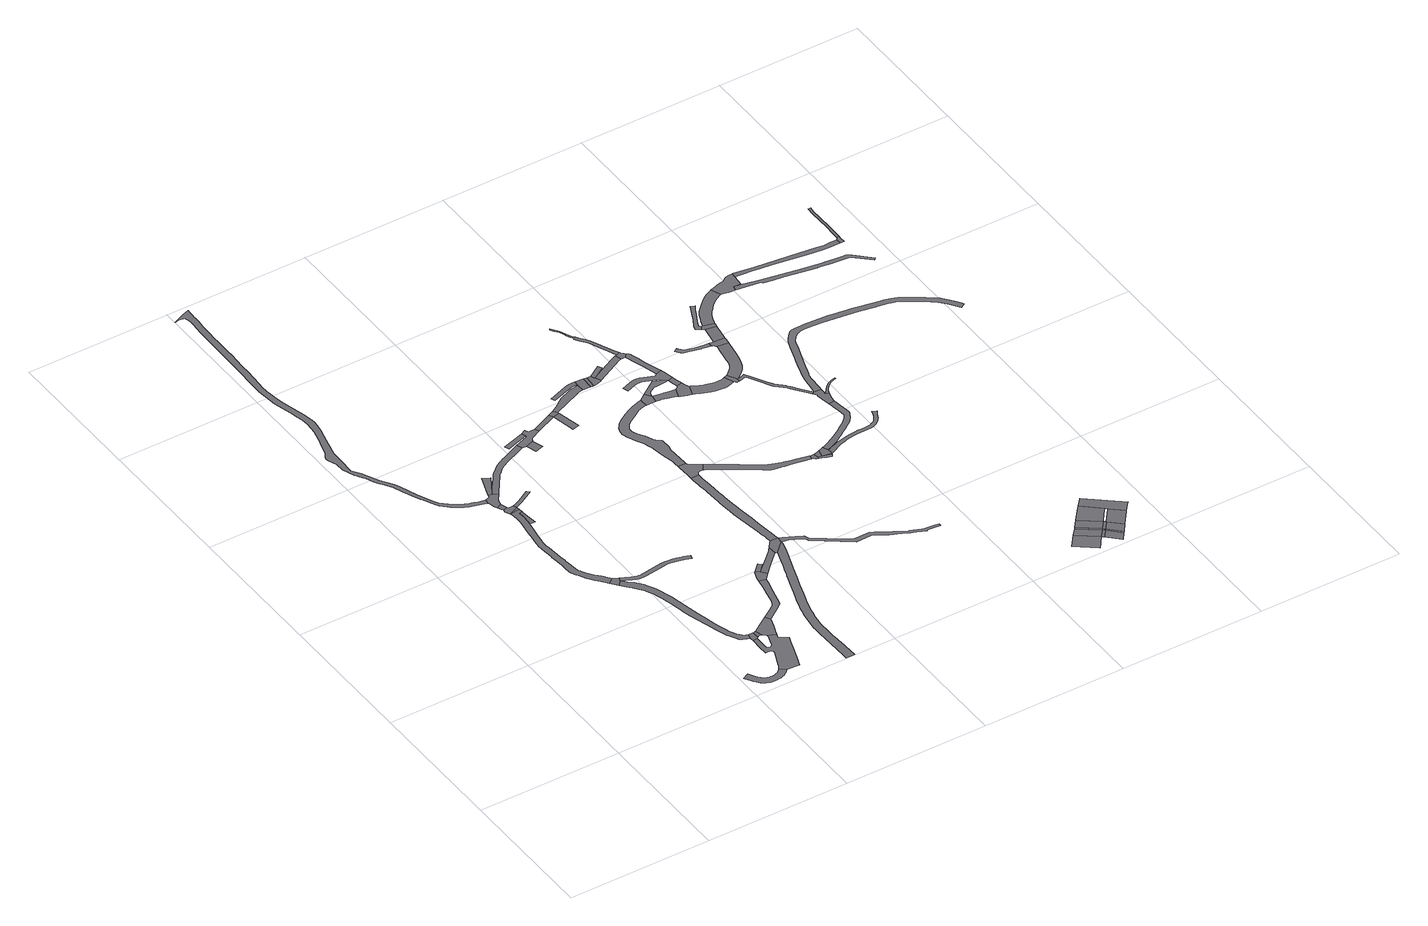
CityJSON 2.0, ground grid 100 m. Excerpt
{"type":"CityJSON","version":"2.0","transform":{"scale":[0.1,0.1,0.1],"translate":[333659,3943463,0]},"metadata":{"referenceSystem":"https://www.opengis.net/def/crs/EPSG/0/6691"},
"CityObjects":{
"road1":{"type":"Road","attributes":{"RoadStructureAttribute.sectionType":"1"},"geometry":[{"type":"MultiSurface","lod":"1","boundaries":[[[0,1,2,3,4,5,6,7,8,9,10,11,12,13,14,15,16,17,18,19,20,21,22,23,24,25,26,27,28,29,30,31,32,33,34,35,36,37,38,39,40,41,42,43,44,45,46,47]]]}]},
"road2":{"type":"Road","geometry":[{"type":"MultiSurface","lod":"1","boundaries":[[[48,49,50,51,52,53]]]}]},
"road3":{"type":"Road","attributes":{"RoadStructureAttribute.sectionType":"1"},"geometry":[{"type":"MultiSurface","lod":"1","boundaries":[[[54,55,56,57,58,59,60,61,62,63,64,65,66,67,68,69,70,71,72,73,74,75,76,77,78,79,80,81,82,83,84,85,86,87,88,89,90,91,92,93,94,95,96,97,98,99,100,101,102,103,104,105,106,107,108,109,110,111,112,113,114,115,116,117,51,50]]]}]},
"road4":{"type":"Road","attributes":{"RoadStructureAttribute.sectionType":"1"},"geometry":[{"type":"MultiSurface","lod":"1","boundaries":[[[118,119,120,121,122]]]}]},
"road5":{"type":"Road","geometry":[{"type":"MultiSurface","lod":"1","boundaries":[[[123,124,121,120,125,126,127,128,129,130]]]}]},
"road6":{"type":"Road","geometry":[{"type":"MultiSurface","lod":"1","boundaries":[[[129,128,90,89]]]}]},
"road7":{"type":"Road","attributes":{"RoadStructureAttribute.sectionType":"1"},"geometry":[{"type":"MultiSurface","lod":"1","boundaries":[[[52,131,132,133,134,135,136,137,138,139,140,141,142,143,144,145,146,147,148,149,150,151,152,153,154,155,156,157,158,159,160,161,162,163,164,165,166,167,168,169,170,171,172,173,174,175,176,177,178,179,180,181,182,53,183,184,185,186,187,188,189,190,191,192,193,194,195,196,197,198,199,200,201,202,203,204,205,206,207,208,209,210,48,53]]]}]},
"road8":{"type":"Road","geometry":[{"type":"MultiSurface","lod":"1","boundaries":[[[211,212,213,214,118,122,215,216,217,218,219,220,221,222,223,224,225,226,227,228,229]]]}]},
"road9":{"type":"Road","geometry":[{"type":"MultiSurface","lod":"1","boundaries":[[[87,230,231,232,233,234,235,236,88]]]}]},
"road10":{"type":"Road","geometry":[{"type":"MultiSurface","lod":"1","boundaries":[[[237,238,239,156,155,240,241,242,243]]]}]},
"road11":{"type":"Road","attributes":{"RoadStructureAttribute.sectionType":"1"},"geometry":[{"type":"MultiSurface","lod":"1","boundaries":[[[228,244,245,246,247,248,249,250,251,252,253,254,255,256,257,258,259,260,261,262,263,264,265,266,267,268,269,270,271,272,273,274,275,276,277,278,279,280,281,282,283,284,285,286,287,288,289,290,291,292,293,294,295,296,297,298,299,300,301,302,303,304,305,306,307,308,309,310,311,312,313,314,315,316,317,318,319,320,321,322,323,324,325,326,327,328,329,330,331,332,333,334,335,336,337,338,339,340,341,342,343,344,345,346,347,348,349,350,351,352,353,354,355,356,357,358,359,360,361,362,363,364,365,366,367,368,369,370,371,372,373,374,375,376,377,378,379,229]]]}]},
"road12":{"type":"Road","geometry":[{"type":"MultiSurface","lod":"1","boundaries":[[[380,381,382,383,384,385,386,387,388,389,390,391,392,393,394,395,396,397,398,399,400,401,402,403,404,405,406,407,408,409,410,242,241,411,412,413,414,415,416,417,418,419,420,421,422,423,424,425,426,427,428,429,430,0,47]]]}]},
"road13":{"type":"Road","attributes":{"RoadStructureAttribute.sectionType":"1"},"geometry":[{"type":"MultiSurface","lod":"1","boundaries":[[[431,432,433,434,435,436,437,438,439,440,237,243]]]}]},
"road14":{"type":"Road","geometry":[{"type":"MultiSurface","lod":"1","boundaries":[[[221,441,442,443,444,445,446,447,222]]]}]},
"road15":{"type":"Road","geometry":[{"type":"MultiSurface","lod":"1","boundaries":[[[129,448,449,450,451,452,130]]]}]},
"road16":{"type":"Road","geometry":[{"type":"MultiSurface","lod":"1","boundaries":[[[388,453,454,455,456,457,458,459,460,461,462,437,436,463,464,465,389]]]}]},
"road17":{"type":"Road","attributes":{"RoadStructureAttribute.sectionType":"1"},"geometry":[{"type":"MultiSurface","lod":"1","boundaries":[[[466,467,468,469,470,471,472,473,474,475,476,477,478,479,480,481,482,483,484,221,220,485,486,487,488,489,490,491,492,493,494,495,496,497,498,499,500,501,502]]]}]},
"road18":{"type":"Road","attributes":{"RoadStructureAttribute.sectionType":"1"},"geometry":[{"type":"MultiSurface","lod":"1","boundaries":[[[503,504,505,506,507,508,509,510,511,512,513,514,515,516,517,518,519,520,458,457]]]}]},
"road19":{"type":"Road","geometry":[{"type":"MultiSurface","lod":"1","boundaries":[[[521,522,523,511,510,524,525]]]}]},
"road20":{"type":"Road","geometry":[{"type":"MultiSurface","lod":"1","boundaries":[[[526,527,528,529]]]}]},
"road21":{"type":"Road","attributes":{"RoadStructureAttribute.sectionType":"1"},"geometry":[{"type":"MultiSurface","lod":"1","boundaries":[[[530,531,532,533,534,535,536,537,538,539,540,541,542,543,544,545,546,547,548,549,550,551,552,553,554,555,556,557,558,559,560,561,562,563,564,565,566,567,568,569,570,571,572,573,574,575,576,577,578,579,580,581,582,583,584,585]]]}]},
"road22":{"type":"Road","geometry":[{"type":"MultiSurface","lod":"1","boundaries":[[[525,586,587,588,521]]]}]},
"road23":{"type":"Road","geometry":[{"type":"MultiSurface","lod":"1","boundaries":[[[589,590,591,592]]]}]},
"road24":{"type":"Road","geometry":[{"type":"MultiSurface","lod":"1","boundaries":[[[592,591,593,594,595,596,597,529,528,598,599,466,502]]]}]},
"road25":{"type":"Road","attributes":{"RoadStructureAttribute.sectionType":"1"},"geometry":[{"type":"MultiSurface","lod":"1","boundaries":[[[524,600,601,602,603,604,605,606,607,608,609,525]]]}]},
"road26":{"type":"Road","geometry":[{"type":"MultiSurface","lod":"1","boundaries":[[[610,611,604,603,612,613,614,558,557,615]]]}]},
"road27":{"type":"Road","attributes":{"RoadStructureAttribute.sectionType":"1"},"geometry":[{"type":"MultiSurface","lod":"1","boundaries":[[[616,617,618,619,616,620,595,594]]]}]},
"road28":{"type":"Road","geometry":[{"type":"MultiSurface","lod":"1","boundaries":[[[621,620,616,619,622]]]}]},
"road29":{"type":"Road","attributes":{"RoadStructureAttribute.sectionType":"1"},"geometry":[{"type":"MultiSurface","lod":"1","boundaries":[[[623,624,625,626,627,628,629,630,631,632,633,634,635,636,637,638,639,640,641,642,643,644,645,646,647,648,649,650,651,652,653,654,655,656,657,658,659,610,615]]]}]},
"road30":{"type":"Road","geometry":[{"type":"MultiSurface","lod":"1","boundaries":[[[660,661,662,640,639,663,664,665,666,667,668,669,670,671,672,673,674,675,676,677,678,679]]]}]},
"road31":{"type":"Road","attributes":{"RoadStructureAttribute.sectionType":"1"},"geometry":[{"type":"MultiSurface","lod":"1","boundaries":[[[680,681,682,683,684,685,686,621,622,687,688,689,690,691,692,693,694,695,696]]]}]},
"road32":{"type":"Road","attributes":{"RoadStructureAttribute.sectionType":"1"},"geometry":[{"type":"MultiSurface","lod":"1","boundaries":[[[697,698,699,700,701,702,703,704,705,706,707]]]}]},
"road33":{"type":"Road","attributes":{"RoadStructureAttribute.sectionType":"1"},"geometry":[{"type":"MultiSurface","lod":"1","boundaries":[[[678,708,709,710,711,712,713,714,715,716,717,718,719,720,721,722,723,724,725,726,727,728,729,730,731,732,733,734,735,736,737,738,739,740,741,742,743,744,745,746,747,748,749,750,751,752,753,754,755,756,757,758,759,760,761,762,763,764,679]]]}]},
"road34":{"type":"Road","geometry":[{"type":"MultiSurface","lod":"1","boundaries":[[[765,707,706,696,695,766,767,768,769]]]}]},
"road35":{"type":"Road","attributes":{"RoadStructureAttribute.sectionType":"1"},"geometry":[{"type":"MultiSurface","lod":"1","boundaries":[[[557,770,771,772,773,774,775,776,777,778,779,780,781,782,783,784,785,786,787,788,789,790,791,792,793,794,795,796,797,798,799,800,801,802,803,804,805,806,807,808,809,810,811,812,813,814,615]]]}]},
"road36":{"type":"Road","attributes":{"RoadStructureAttribute.sectionType":"1"},"geometry":[{"type":"MultiSurface","lod":"1","boundaries":[[[815,765,769,816,817]]]}]},
"road37":{"type":"Road","geometry":[{"type":"MultiSurface","lod":"1","boundaries":[[[818,819,820,821,822,823,824,825,826,827,828,829,830,815,817]]]}]},
"road38":{"type":"Road","attributes":{"RoadStructureAttribute.sectionType":"1"},"geometry":[{"type":"MultiSurface","lod":"1","boundaries":[[[831,832,833,834,835,836,837,838,839,840,841,842,843,844,845,846,847,674,673,848,849,850,851,852,853,854,855,856,857,858,859,860,861,862,863,864,865]]]}]},
"road39":{"type":"Road","attributes":{"RoadStructureAttribute.sectionType":"1"},"geometry":[{"type":"MultiSurface","lod":"1","boundaries":[[[829,866,867,830]]]}]},
"road40":{"type":"Road","geometry":[{"type":"MultiSurface","lod":"1","boundaries":[[[734,733,868,869,870,871]]]}]},
"road41":{"type":"Road","attributes":{"RoadStructureAttribute.sectionType":"1"},"geometry":[{"type":"MultiSurface","lod":"1","boundaries":[[[872,873,874,828,827,875,876]]]}]},
"road42":{"type":"Road","attributes":{"RoadStructureAttribute.sectionType":"1"},"geometry":[{"type":"MultiSurface","lod":"1","boundaries":[[[869,877,878,879,880,881,882,883,884,885,886,887,870]]]}]},
"road43":{"type":"Road","attributes":{"RoadStructureAttribute.sectionType":"1"},"geometry":[{"type":"MultiSurface","lod":"1","boundaries":[[[870,888,889,890,891,892,893,894,895,896,897,898,899,900,901,902,903,904,871]]]}]},
"road44":{"type":"Road","geometry":[{"type":"MultiSurface","lod":"1","boundaries":[[[905,906,907,908,909,910,911,912,913,914,915,916,917,918,903,902,919,920,921,922,923,924,925]]]}]},
"road45":{"type":"Road","attributes":{"RoadStructureAttribute.sectionType":"1"},"geometry":[{"type":"MultiSurface","lod":"1","boundaries":[[[926,927,928,929,930,931,932,933,934,935,936,937,938,939,940,941,942,943,944,945,946,947,948,949,950,951,952,953,954,955,956,957,958,959,960,961,962,963]]]}]},
"road46":{"type":"Road","geometry":[{"type":"MultiSurface","lod":"1","boundaries":[[[964,965,966,967,968,969,970,883,882,971,972,973,974]]]}]},
"road47":{"type":"Road","geometry":[{"type":"MultiSurface","lod":"1","boundaries":[[[963,872,876,975,976,977,978,979,926]]]}]},
"road48":{"type":"Road","geometry":[{"type":"MultiSurface","lod":"1","boundaries":[[[864,980,981,982,983,984,985,865]]]}]},
"road49":{"type":"Road","geometry":[{"type":"MultiSurface","lod":"1","boundaries":[[[986,987,968,967,988,989,990,919,902]]]}]},
"road50":{"type":"Road","attributes":{"RoadStructureAttribute.sectionType":"1"},"geometry":[{"type":"MultiSurface","lod":"1","boundaries":[[[924,991,992,993,994,995,996,997,998,976,975,999,1000,1001,1002,925]]]}]},
"road51":{"type":"Road","attributes":{"RoadStructureAttribute.sectionType":"1"},"geometry":[{"type":"MultiSurface","lod":"1","boundaries":[[[983,1003,1004,1005,984]]]}]},
"road52":{"type":"Road","attributes":{"RoadStructureAttribute.sectionType":"1"},"geometry":[{"type":"MultiSurface","lod":"1","boundaries":[[[982,1006,1007,1008,1009,1010,1011,983]]]}]},
"road53":{"type":"Road","geometry":[{"type":"MultiSurface","lod":"1","boundaries":[[[1003,1012,1013,1014,1015,1016,1017,1004]]]}]},
"road54":{"type":"Road","attributes":{"RoadStructureAttribute.sectionType":"1"},"geometry":[{"type":"MultiSurface","lod":"1","boundaries":[[[1018,1019,1020,1021,1022,1023,1024,1025,1026,974,973,1027,1028,1029,1030,1031,1032,1033,1034,1035,1036,1037,1038,1039]]]}]},
"road55":{"type":"Road","geometry":[{"type":"MultiSurface","lod":"1","boundaries":[[[1040,1041,1042,1043,1044,1045,1046,1018,1039]]]}]},
"road56":{"type":"Road","attributes":{"RoadStructureAttribute.sectionType":"1"},"geometry":[{"type":"MultiSurface","lod":"1","boundaries":[[[1047,1048,1049,1050,1051,1052,1053,1054,1055,1056,1057,1058,1059,1060,1061,1062,1063,1064,1065,1066,1067,1068,1069,1070,1071,1072,1073,1074,1075,1076,1077,1078,1079,1080,1081,1082,1083,1084,1085,1086,1087,1088,1016,1015,1089]]]}]},
"road57":{"type":"Road","attributes":{"RoadStructureAttribute.sectionType":"1"},"geometry":[{"type":"MultiSurface","lod":"1","boundaries":[[[1090,1091,1092,1093,1094,1095,1096,1097,1098,1099,1100,1101,1102,1103,1104,1105,1106,1107,1108]]]}]},
"road58":{"type":"Road","attributes":{"RoadStructureAttribute.sectionType":"1"},"geometry":[{"type":"MultiSurface","lod":"1","boundaries":[[[1013,1109,1110,1111,1112,1113,1114,1115,1116,1117,1118,1119,1120,1121,1122,1123,1124,1125,1126,1127,1128,1129,1130,1131,1132,1133,1134,1135,1136,1137,1138,1139,1140,1141,1142,1143,1144,1145,1146,1147,1148,1149,1150,1151,1152,1014]]]}]},
"road59":{"type":"Road","attributes":{"RoadStructureAttribute.sectionType":"1"},"geometry":[{"type":"MultiSurface","lod":"1","boundaries":[[[1153,1154,1155,1156,1157,1158,1159,1160,1161,1162,1163,1164,1046,1045,1165,1166,1167,1168,1169,1170,1171,1172,1173,1174,1175]]]}]},
"road60":{"type":"Road","attributes":{"RoadStructureAttribute.sectionType":"1"},"geometry":[{"type":"MultiSurface","lod":"1","boundaries":[[[1176,1177,1178,1179,1180,1181,1182,1183,1184,1185,1186,1187,1188,1189,1190,1191,1192,1193,1194,1195,1196,1197,1198,1199,1200,1201,1202,1044,1043]]]}]},
"road61":{"type":"Road","attributes":{"function":"1","RoadStructureAttribute.sectionType":"7"},"geometry":[{"type":"MultiSurface","lod":"1","boundaries":[[[1203,1204,1205,1206,1207]]]}]},
"road62":{"type":"Road","geometry":[{"type":"MultiSurface","lod":"1","boundaries":[[[1208,1209,1210,1211,1153,1175,1212,1213,1214,1090,1108]]]}]},
"road63":{"type":"Road","geometry":[{"type":"MultiSurface","lod":"1","boundaries":[[[1189,1188,1215,1216,1217,1069,1068,1218,1219,1220,1221,1222,1223]]]}]},
"road64":{"type":"Road","attributes":{"RoadStructureAttribute.sectionType":"1"},"geometry":[{"type":"MultiSurface","lod":"1","boundaries":[[[1213,1224,1225,1226,1214]]]}]},
"road65":{"type":"Road","geometry":[{"type":"MultiSurface","lod":"1","boundaries":[[[1227,1206,1205,1228]]]}]},
"road66":{"type":"Road","geometry":[{"type":"MultiSurface","lod":"1","boundaries":[[[1229,1230,1231,1226,1225,1232,1233,1234,1235]]]}]},
"road67":{"type":"Road","attributes":{"function":"1","RoadStructureAttribute.sectionType":"1"},"geometry":[{"type":"MultiSurface","lod":"1","boundaries":[[[1236,1237,1238,1227,1228]]]}]},
"road68":{"type":"Road","geometry":[{"type":"MultiSurface","lod":"1","boundaries":[[[1239,1240,1241,1242,1243,1244,1245,1246,1247,1248,1249,1250,1251,1230,1229]]]}]},
"road69":{"type":"Road","geometry":[{"type":"MultiSurface","lod":"1","boundaries":[[[1252,1253,1254,1228,1205,1255,1256,1257]]]}]},
"road70":{"type":"Road","geometry":[{"type":"MultiSurface","lod":"1","boundaries":[[[1237,1258,1259,1238]]]}]},
"road71":{"type":"Road","geometry":[{"type":"MultiSurface","lod":"1","boundaries":[[[1219,1260,1261,1262,1263,1264,1265,1266,1267,1268,1269,1270,1271,1272,1273,1274,1275,1220]]]}]},
"road72":{"type":"Road","geometry":[{"type":"MultiSurface","lod":"1","boundaries":[[[1276,1257,1256,1277,1278]]]}]},
"road73":{"type":"Road","geometry":[{"type":"MultiSurface","lod":"1","boundaries":[[[1276,1279,1280,1257]]]}]},
"road74":{"type":"Road","geometry":[{"type":"MultiSurface","lod":"1","boundaries":[[[1281,1280,1282,1283,1258,1237]]]}]},
"road75":{"type":"Road","attributes":{"function":"1","RoadStructureAttribute.sectionType":"7"},"geometry":[{"type":"MultiSurface","lod":"1","boundaries":[[[1284,1285,1259,1258,1286,1287,1288]]]}]},
"road76":{"type":"Road","geometry":[{"type":"MultiSurface","lod":"1","boundaries":[[[1282,1280,1279,1289]]]}]},
"road77":{"type":"Road","attributes":{"RoadStructureAttribute.sectionType":"1"},"geometry":[{"type":"MultiSurface","lod":"1","boundaries":[[[1290,1291,1292,1293,1294,1295,1296,1297,1298,1299,1300,1235,1234,1301,1302,1303,1304,1305,1306,1307,1308,1309,1310,1311,1312]]]}]},
"road78":{"type":"Road","geometry":[{"type":"MultiSurface","lod":"1","boundaries":[[[1313,1314,1315,1316,1317,1282,1289]]]}]},
"road79":{"type":"Road","geometry":[{"type":"MultiSurface","lod":"1","boundaries":[[[1287,1315,1314,1318,1319,1320,1321,1322,1288]]]}]},
"road80":{"type":"Road","geometry":[{"type":"MultiSurface","lod":"1","boundaries":[[[1323,1324,1325,1326,1327,1328,1329,1330,1331,1332,1333,1334,1335,1336,1337,1338,1339,1340,1341,1290,1312]]]}]},
"road81":{"type":"Road","attributes":{"RoadStructureAttribute.sectionType":"1"},"geometry":[{"type":"MultiSurface","lod":"1","boundaries":[[[1222,1342,1343,1344,1345,1346,1347,1348,1349,1350,1351,1352,1353,1354,1355,1356,1357,1358,1359,1360,1361,1362,1363,1364,1365,1366,1367,1368,1369,1370,1371,1372,1373,1374,1375,1376,1377,1378,1379,1380,1381,1382,1383,1384,1385,1386,1387,1388,1389,1390,1391,1392,1393,1394,1395,1396,1397,1398,1399,1400,1401,1402,1403,1404,1405,1406,1407,1408,1409,1410,1411,1412,1413,1414,1415,1416,1417,1418,1419,1420,1421,1422,1423,1424,1425,1426,1427,1428,1429,1430,1431,1432,1223]]]}]},
"road82":{"type":"Road","attributes":{"RoadStructureAttribute.sectionType":"1"},"geometry":[{"type":"MultiSurface","lod":"1","boundaries":[[[1326,1433,1434,1435,1436,1437,1438,1439,1440,1441,1442,1443,1444,1445,1446,1447,1448,1449,1450,1451,1452,1453,1454,1455,1456,1457,1458,1459,1460,1461,1462,1327]]]}]},
"road83":{"type":"Road","attributes":{"RoadStructureAttribute.sectionType":"1"},"geometry":[{"type":"MultiSurface","lod":"1","boundaries":[[[1331,1463,1464,1465,1466,1467,1468,1469,1470,1471,1472,1473,1474,1475,1476,1477,1478,1479,1332]]]}]},
"road84":{"type":"Road","geometry":[{"type":"MultiSurface","lod":"1","boundaries":[[[1480,1481,1472,1471,1482,1483,1484]]]}]},
"road85":{"type":"Road","attributes":{"RoadStructureAttribute.sectionType":"1"},"geometry":[{"type":"MultiSurface","lod":"1","boundaries":[[[1485,1486,1487,1488,1489,1490,1491,1492,1493,1494,1495,1496,1497,1498,1499,1480,1484]]]}]}
},
"vertices":[
[1253,140,0],[1251,137,0],[1243,129,0],[1236,123,0],[1231,119,0],[1224,115,0],[1216,111,0],[1207,108,0],[1195,107,0],[1185,106,0],[1171,106,0],[1169,106,0],[1157,107,0],[1153,108,0],[1149,109,0],[1137,114,0],[1132,117,0],[1128,120,0],[1121,125,0],[1115,131,0],[1109,138,0],[1101,149,0],[1095,158,0],[1068,204,0],[1026,179,0],[1054,133,0],[1061,122,0],[1072,108,0],[1080,99,0],[1089,90,0],[1099,81,0],[1108,75,0],[1117,71,0],[1132,64,0],[1140,62,0],[1145,61,0],[1151,59,0],[1169,58,0],[1187,58,0],[1201,59,0],[1218,62,0],[1233,66,0],[1247,72,0],[1258,80,0],[1267,86,0],[1276,95,0],[1287,106,0],[1291,112,0],
[921,1398,0],[883,1416,0],[882,1417,0],[842,1385,0],[881,1337,0],[908,1371,0],
[861,1442,0],[847,1460,0],[838,1471,0],[823,1488,0],[816,1496,0],[791,1529,0],[777,1547,0],[765,1566,0],[758,1580,0],[757,1583,0],[750,1601,0],[744,1638,0],[739,1678,0],[735,1714,0],[735,1715,0],[731,1761,0],[728,1795,0],[728,1798,0],[723,1844,0],[721,1873,0],[719,1902,0],[718,1928,0],[720,1948,0],[721,1958,0],[722,1970,0],[726,1987,0],[727,1999,0],[734,2043,0],[746,2112,0],[752,2158,0],[754,2199,0],[752,2245,0],[752,2249,0],[755,2249,0],[775,2252,0],[772,2276,0],[702,2267,0],[706,2249,0],[709,2238,0],[710,2232,0],[711,2212,0],[711,2175,0],[705,2133,0],[693,2058,0],[686,1999,0],[681,1967,0],[678,1943,0],[677,1915,0],[678,1880,0],[683,1839,0],[687,1792,0],[687,1786,0],[690,1752,0],[695,1705,0],[695,1702,0],[695,1641,0],[700,1599,0],[719,1564,0],[722,1558,0],[740,1525,0],[753,1503,0],[769,1479,0],[785,1459,0],[809,1428,0],
[669,2361,0],[682,2336,0],[689,2322,0],[720,2335,0],[703,2379,0],
[751,2322,0],[724,2323,0],[687,2315,0],[685,2306,0],[697,2278,0],[700,2270,0],[769,2299,0],[761,2325,0],
[912,1301,0],[936,1273,0],[962,1239,0],[981,1212,0],[997,1183,0],[1009,1154,0],[1022,1121,0],[1032,1092,0],[1035,1079,0],[1047,1020,0],[1059,962,0],[1065,924,0],[1069,904,0],[1071,896,0],[1080,859,0],[1103,795,0],[1133,686,0],[1136,675,0],[1167,580,0],[1178,558,0],[1187,541,0],[1207,510,0],[1225,496,0],[1248,484,0],[1266,478,0],[1277,515,0],[1265,519,0],[1252,525,0],[1241,535,0],[1235,541,0],[1231,546,0],[1221,560,0],[1212,577,0],[1199,605,0],[1190,633,0],[1177,676,0],[1165,720,0],[1149,786,0],[1132,852,0],[1118,918,0],[1098,1010,0],[1085,1070,0],[1073,1116,0],[1062,1148,0],[1052,1177,0],[1041,1202,0],[1023,1237,0],[1008,1263,0],[990,1289,0],[972,1309,0],[954,1325,0],[926,1353,0],[975,1339,0],[998,1330,0],[1016,1325,0],[1028,1322,0],[1046,1322,0],[1067,1323,0],[1209,1344,0],[1238,1346,0],[1259,1345,0],[1286,1341,0],[1310,1337,0],[1349,1325,0],[1350,1325,0],[1391,1311,0],[1400,1340,0],[1358,1354,0],[1350,1356,0],[1317,1366,0],[1290,1371,0],[1262,1375,0],[1238,1376,0],[1206,1374,0],[1063,1353,0],[1045,1352,0],[1032,1352,0],[1024,1354,0],[1008,1359,0],[987,1367,0],
[651,2421,0],[654,2411,0],[660,2380,0],[666,2368,0],[706,2394,0],[708,2402,0],[710,2409,0],[713,2416,0],[716,2423,0],[744,2463,0],[711,2486,0],[689,2493,0],[681,2471,0],[669,2468,0],[668,2468,0],[658,2464,0],[657,2464,0],[651,2465,0],[647,2427,0],
[755,2245,0],[757,2199,0],[755,2158,0],[750,2123,0],[786,2121,0],[777,2199,0],[775,2247,0],
[1310,513,0],[1308,513,0],[1282,514,0],[1272,473,0],[1272,455,0],[1304,455,0],[1309,461,0],
[628,2467,0],[596,2473,0],[577,2480,0],[537,2493,0],[523,2499,0],[495,2516,0],[462,2538,0],[414,2577,0],[412,2578,0],[399,2589,0],[387,2605,0],[378,2624,0],[328,2739,0],[285,2853,0],[269,2892,0],[213,2973,0],[200,2997,0],[175,3050,0],[154,3090,0],[119,3143,0],[117,3159,0],[122,3243,0],[124,3289,0],[124,3338,0],[134,3388,0],[135,3393,0],[144,3432,0],[164,3512,0],[178,3567,0],[185,3617,0],[187,3655,0],[185,3693,0],[176,3744,0],[151,3835,0],[127,3929,0],[118,3989,0],[109,4043,0],[109,4046,0],[107,4080,0],[107,4093,0],[111,4206,0],[115,4272,0],[116,4344,0],[118,4405,0],[119,4459,0],[119,4510,0],[120,4561,0],[120,4612,0],[120,4661,0],[121,4708,0],[123,4749,0],[125,4784,0],[127,4815,0],[128,4838,0],[128,4841,0],[129,4862,0],[128,4882,0],[128,4896,0],[128,4902,0],[129,4925,0],[130,4939,0],[130,4942,0],[131,4950,0],[133,4966,0],[86,4950,0],[62,4938,0],[47,4931,0],[6,4912,0],[24,4916,0],[37,4918,0],[47,4918,0],[55,4917,0],[63,4915,0],[71,4911,0],[78,4899,0],[85,4870,0],[85,4869,0],[85,4858,0],[84,4828,0],[83,4797,0],[82,4790,0],[80,4743,0],[78,4687,0],[77,4623,0],[76,4556,0],[76,4489,0],[75,4420,0],[73,4341,0],[71,4275,0],[68,4208,0],[67,4119,0],[67,4078,0],[70,4035,0],[77,3972,0],[83,3929,0],[116,3804,0],[127,3754,0],[137,3710,0],[142,3655,0],[137,3577,0],[120,3507,0],[110,3469,0],[86,3386,0],[80,3366,0],[61,3337,0],[54,3317,0],[57,3294,0],[79,3240,0],[83,3176,0],[114,3095,0],[117,3089,0],[132,3066,0],[144,3047,0],[154,3031,0],[176,2980,0],[192,2951,0],[216,2918,0],[227,2899,0],[246,2869,0],[273,2802,0],[298,2737,0],[324,2683,0],[327,2678,0],[372,2587,0],[381,2575,0],[383,2571,0],[403,2552,0],[422,2533,0],[434,2522,0],[437,2519,0],[464,2498,0],[503,2475,0],[516,2469,0],[531,2462,0],[576,2447,0],[636,2431,0],
[1380,104,0],[1387,124,0],[1392,140,0],[1434,259,0],[1455,316,0],[1469,356,0],[1428,385,0],[1413,395,0],[1424,425,0],[1368,445,0],[1369,436,0],[1368,427,0],[1367,426,0],[1364,414,0],[1360,403,0],[1356,391,0],[1345,359,0],[1342,355,0],[1340,352,0],[1336,349,0],[1332,344,0],[1328,343,0],[1321,343,0],[1317,343,0],[1313,345,0],[1309,348,0],[1305,351,0],[1302,357,0],[1302,358,0],[1300,365,0],[1302,391,0],[1270,370,0],[1269,312,0],[1279,312,0],[1304,312,0],[1312,307,0],[1314,306,0],[1315,305,0],[1317,303,0],[1317,302,0],[1318,301,0],[1319,299,0],[1319,297,0],[1319,293,0],[1319,292,0],[1318,290,0],[1317,286,0],[1272,175,0],[1267,164,0],[1262,154,0],[1255,143,0],
[1317,466,0],[1323,469,0],[1330,471,0],[1332,471,0],[1338,471,0],[1345,470,0],[1329,517,0],[1325,516,0],[1319,514,0],[1313,513,0],
[723,2506,0],[787,2618,0],[789,2622,0],[744,2648,0],[731,2612,0],[721,2586,0],[691,2501,0],
[818,2323,0],[920,2380,0],[900,2395,0],[812,2345,0],[782,2331,0],
[1435,457,0],[1436,459,0],[1451,500,0],[1472,559,0],[1473,566,0],[1451,599,0],[1398,563,0],[1341,524,0],[1333,519,0],[1331,518,0],[1353,466,0],[1361,459,0],[1365,453,0],
[1092,2794,0],[1089,2794,0],[1034,2769,0],[967,2739,0],[950,2733,0],[932,2724,0],[914,2715,0],[896,2704,0],[880,2693,0],[864,2680,0],[848,2667,0],[834,2653,0],[820,2637,0],[808,2622,0],[807,2620,0],[797,2606,0],[781,2584,0],[744,2533,0],[726,2507,0],[777,2510,0],[782,2517,0],[813,2561,0],[830,2583,0],[840,2598,0],[851,2612,0],[863,2625,0],[865,2627,0],[876,2638,0],[889,2649,0],[903,2661,0],[918,2671,0],[933,2680,0],[949,2688,0],[966,2696,0],[982,2702,0],[1051,2733,0],[1106,2757,0],
[1478,569,0],[1574,637,0],[1590,651,0],[1602,661,0],[1631,786,0],[1640,821,0],[1652,869,0],[1658,898,0],[1610,909,0],[1599,842,0],[1586,784,0],[1575,729,0],[1568,699,0],[1564,687,0],[1557,676,0],[1549,666,0],[1537,657,0],[1503,633,0],
[1644,998,0],[1637,992,0],[1615,932,0],[1698,942,0],[1666,975,0],
[1026,2825,0],[1036,2793,0],[1187,2841,0],[1177,2872,0],
[1711,56,0],[1709,97,0],[1708,120,0],[1707,140,0],[1705,179,0],[1702,235,0],[1701,281,0],[1701,313,0],[1701,321,0],[1702,363,0],[1706,409,0],[1711,437,0],[1719,480,0],[1725,508,0],[1736,549,0],[1745,582,0],[1750,599,0],[1754,609,0],[1770,656,0],[1800,744,0],[1822,808,0],[1852,896,0],[1870,948,0],[1899,1032,0],[1911,1066,0],[1919,1094,0],[1927,1124,0],[1929,1146,0],[1856,1074,0],[1841,1028,0],[1829,993,0],[1816,953,0],[1800,909,0],[1787,870,0],[1783,861,0],[1771,827,0],[1759,791,0],[1739,733,0],[1728,703,0],[1710,652,0],[1700,623,0],[1689,589,0],[1684,569,0],[1679,554,0],[1672,520,0],[1662,480,0],[1655,437,0],[1649,394,0],[1646,352,0],[1645,328,0],[1645,283,0],[1648,171,0],[1648,166,0],[1652,37,0],[1653,3,0],[1714,5,0],
[1702,1016,0],[1717,1030,0],[1695,1049,0],
[1160,2683,0],[1217,2701,0],[1195,2773,0],[1138,2755,0],
[1208,2802,0],[1282,2835,0],[1269,2865,0],[1220,2864,0],[1210,2888,0],[1187,2840,0],[1189,2831,0],
[1750,995,0],[1829,1072,0],[1835,1077,0],[1840,1079,0],[1837,1139,0],[1829,1130,0],[1820,1119,0],[1808,1108,0],[1745,1048,0],[1699,1006,0],
[1879,1190,0],[1843,1150,0],[1845,1080,0],[1849,1079,0],[1854,1077,0],[1932,1190,0],
[1427,2900,0],[1463,2737,0],[1511,2748,0],[1475,2911,0],[1413,2930,0],
[1455,2949,0],[1473,2921,0],
[1928,1223,0],[1925,1252,0],[1919,1301,0],[1910,1377,0],[1904,1436,0],[1898,1489,0],[1894,1520,0],[1892,1537,0],[1884,1606,0],[1883,1618,0],[1877,1696,0],[1875,1711,0],[1872,1750,0],[1865,1843,0],[1861,1917,0],[1860,1932,0],[1861,1957,0],[1805,1954,0],[1806,1931,0],[1809,1879,0],[1810,1859,0],[1812,1828,0],[1814,1804,0],[1818,1742,0],[1818,1738,0],[1819,1731,0],[1823,1663,0],[1827,1603,0],[1830,1566,0],[1830,1564,0],[1834,1526,0],[1842,1461,0],[1864,1308,0],[1871,1266,0],[1875,1238,0],[1876,1224,0],[1878,1204,0],
[1801,2068,0],[1802,2039,0],[1804,1986,0],[1863,1966,0],[1864,1968,0],[1866,1972,0],[1869,1975,0],[1872,1977,0],[1876,1979,0],[1884,1982,0],[1889,1983,0],[1895,1984,0],[1902,1983,0],[1908,1983,0],[1938,2027,0],[1881,2065,0],[1870,2073,0],[1860,2085,0],[1856,2093,0],[1801,2092,0],
[1715,3074,0],[1682,3068,0],[1660,3063,0],[1648,3060,0],[1644,3058,0],[1564,3022,0],[1494,2971,0],[1668,3008,0],[1673,3011,0],[1679,3014,0],[1685,3016,0],[1691,3018,0],[1697,3019,0],[1703,3020,0],[1709,3021,0],[1716,3021,0],[1717,3074,0],
[1695,3111,0],[1676,3110,0],[1664,3108,0],[1645,3101,0],[1512,3055,0],[1522,3026,0],[1671,3079,0],[1680,3080,0],[1695,3081,0],[1716,3080,0],[1719,3109,0],
[1856,2103,0],[1849,2255,0],[1858,2280,0],[1859,2286,0],[1857,2349,0],[1855,2354,0],[1851,2358,0],[1847,2362,0],[1832,2368,0],[1814,2394,0],[1812,2399,0],[1790,2446,0],[1765,2490,0],[1751,2518,0],[1748,2531,0],[1748,2542,0],[1750,2556,0],[1757,2569,0],[1766,2582,0],[1781,2595,0],[1801,2610,0],[1843,2639,0],[1894,2669,0],[1935,2684,0],[1955,2687,0],[1960,2688,0],[1956,2746,0],[1950,2744,0],[1932,2739,0],[1908,2730,0],[1884,2721,0],[1868,2715,0],[1866,2714,0],[1842,2704,0],[1806,2686,0],[1748,2647,0],[1747,2646,0],[1734,2635,0],[1724,2625,0],[1713,2611,0],[1702,2597,0],[1695,2581,0],[1690,2569,0],[1688,2553,0],[1685,2535,0],[1688,2518,0],[1695,2499,0],[1723,2437,0],[1746,2389,0],[1762,2343,0],[1764,2339,0],[1768,2313,0],[1784,2225,0],[1784,2224,0],[1796,2173,0],[1800,2151,0],[1800,2119,0],
[1777,3105,0],[1722,3021,0],[1728,3020,0],[1734,3020,0],[1773,3016,0],
[1941,1145,0],[1955,1142,0],[1978,1137,0],[1997,1130,0],[2012,1123,0],[2043,1107,0],[2068,1090,0],[2077,1068,0],[2311,898,0],[2419,899,0],[2428,899,0],[2474,871,0],[2513,847,0],[2539,832,0],[2558,825,0],[2586,813,0],[2612,801,0],[2633,792,0],[2648,786,0],[2667,778,0],[2727,750,0],[2731,755,0],[2735,757,0],[2743,758,0],[2754,757,0],[2784,753,0],[2807,750,0],[2824,750,0],[2824,769,0],[2797,772,0],[2749,779,0],[2729,781,0],[2711,783,0],[2640,812,0],[2634,814,0],[2604,827,0],[2550,859,0],[2455,916,0],[2427,932,0],[2313,931,0],[2176,1026,0],[2088,1083,0],[2076,1118,0],[2032,1144,0],[1959,1178,0],
[1801,3103,0],[1788,3016,0],[1795,3017,0],
[1802,3017,0],[1808,3018,0],[1815,3019,0],[1821,3021,0],[1828,3022,0],[1834,3024,0],[1840,3026,0],[1847,3029,0],[1853,3031,0],[1862,3036,0],[1843,3073,0],[1839,3073,0],[1827,3101,0],
[2521,1742,0],[2466,1754,0],[2437,1760,0],[2405,1766,0],[2372,1775,0],[2338,1784,0],[2329,1787,0],[2291,1799,0],[2269,1808,0],[2267,1809,0],[2245,1821,0],[2206,1845,0],[2164,1875,0],[2162,1876,0],[2117,1907,0],[2050,1952,0],[2003,1984,0],[1915,1980,0],[1925,1976,0],[1934,1972,0],[1944,1966,0],[2216,1784,0],[2230,1771,0],[2254,1756,0],[2271,1753,0],[2293,1749,0],[2318,1745,0],[2323,1744,0],[2341,1740,0],[2363,1737,0],[2382,1734,0],[2430,1726,0],[2471,1719,0],[2519,1710,0],[2524,1742,0],
[1931,3132,0],[1915,3158,0],
[1984,2689,0],[2027,2688,0],[2035,2739,0],[2005,2781,0],
[2060,3182,0],[2019,3167,0],[1871,3091,0],[2055,3134,0],[2074,3142,0],
[2062,2684,0],[2065,2683,0],[2083,2679,0],[2102,2675,0],[2144,2659,0],[2168,2650,0],[2191,2714,0],[2152,2721,0],[2113,2728,0],[2105,2729,0],[2057,2738,0],
[2037,2746,0],[2039,2753,0],[2042,2765,0],[2043,2769,0],[2044,2771,0],[2048,2775,0],[2052,2780,0],[2058,2784,0],[2075,2794,0],[2083,2799,0],[2092,2802,0],[2101,2804,0],[2112,2805,0],[2189,2812,0],[2199,2813,0],[2161,2839,0],[2114,2860,0],
[2159,2893,0],[2068,2927,0],[2045,2930,0],[2027,2930,0],[2011,2928,0],[1992,2923,0],[1929,2898,0],[1943,2861,0],[2005,2885,0],[2018,2889,0],[2030,2890,0],[2042,2890,0],[2058,2888,0],[2165,2849,0],[2236,2823,0],[2235,2828,0],[2231,2849,0],[2223,2887,0],[2217,2910,0],[2215,2915,0],[2175,2903,0],
[2098,3199,0],[2078,3237,0],[2057,3282,0],[2044,3317,0],[2042,3321,0],[2020,3373,0],[2007,3395,0],[1993,3416,0],[1984,3428,0],[1966,3452,0],[1957,3468,0],[1952,3465,0],[1936,3493,0],[1928,3508,0],[1922,3528,0],[1910,3559,0],[1900,3576,0],[1869,3616,0],[1866,3612,0],[1862,3609,0],[1881,3584,0],[1891,3570,0],[1901,3555,0],[1913,3525,0],[1918,3504,0],[1927,3488,0],[1943,3460,0],[1936,3455,0],[1949,3434,0],[1964,3414,0],[1984,3388,0],[1995,3369,0],[2009,3340,0],[2028,3291,0],[2047,3248,0],[2050,3242,0],[2065,3212,0],[2074,3187,0],
[2271,2703,0],[2267,2712,0],[2264,2722,0],[2257,2749,0],[2218,2739,0],[2213,2730,0],[2206,2722,0],[2180,2646,0],[2221,2630,0],[2248,2620,0],[2277,2697,0],
[2102,3140,0],[2125,3166,0],[2115,3175,0],[2109,3181,0],[2104,3187,0],
[2533,1703,0],[2543,1696,0],[2551,1692,0],[2559,1707,0],[2553,1741,0],[2537,1740,0],
[2206,2786,0],[2210,2768,0],[2251,2770,0],[2243,2798,0],[2238,2817,0],
[2206,2947,0],[2177,3035,0],[2162,3087,0],[2153,3118,0],[2147,3140,0],[2145,3145,0],[2142,3149,0],[2138,3154,0],[2110,3124,0],[2115,3110,0],[2119,3096,0],[2146,3008,0],
[2584,1702,0],[2594,1751,0],[2571,1744,0],
[2555,1690,0],[2572,1684,0],[2603,1674,0],[2637,1663,0],[2643,1673,0],[2648,1681,0],
[2646,1689,0],[2655,1691,0],[2651,1728,0],[2649,1729,0],[2635,1765,0],[2623,1760,0],
[2501,2650,0],[2479,2643,0],[2454,2639,0],[2427,2640,0],[2415,2642,0],[2369,2656,0],[2359,2659,0],[2333,2669,0],[2284,2693,0],[2267,2613,0],[2298,2602,0],[2338,2587,0],[2360,2580,0],[2387,2572,0],[2405,2569,0],[2428,2566,0],[2450,2566,0],[2460,2567,0],[2466,2568,0],[2484,2571,0],[2501,2574,0],[2524,2582,0],
[2530,2584,0],[2541,2569,0],[2545,2568,0],[2560,2572,0],[2555,2591,0],[2562,2596,0],[2522,2659,0],
[2673,1739,0],[2698,1750,0],[2725,1763,0],[2736,1769,0],[2748,1776,0],[2775,1792,0],[2796,1805,0],[2814,1818,0],[2846,1840,0],[2874,1860,0],[2891,1872,0],[2906,1885,0],[2916,1896,0],[2925,1907,0],[2933,1919,0],[2943,1937,0],[2949,1950,0],[2953,1961,0],[2954,1968,0],[2954,1973,0],[2951,1987,0],[2934,2099,0],[2894,2093,0],[2900,2058,0],[2900,2054,0],[2906,2007,0],[2911,1973,0],[2912,1961,0],[2911,1953,0],[2908,1946,0],[2900,1934,0],[2888,1920,0],[2878,1910,0],[2866,1900,0],[2826,1871,0],[2798,1852,0],[2764,1829,0],[2743,1817,0],[2721,1805,0],[2710,1799,0],[2684,1786,0],[2657,1773,0],[2650,1730,0],
[2600,2973,0],[2560,2975,0],[2548,2977,0],[2505,2983,0],[2459,2997,0],[2439,3007,0],[2424,3019,0],[2422,3023,0],[2413,3042,0],[2387,3024,0],[2401,3004,0],[2409,2993,0],[2417,2985,0],[2423,2982,0],[2461,2972,0],[2535,2956,0],[2540,2954,0],[2579,2948,0],[2599,2946,0],
[2661,1691,0],[2739,1729,0],[2766,1736,0],[2780,1740,0],[2789,1743,0],[2799,1746,0],[2827,1753,0],[2856,1757,0],[2879,1759,0],[2905,1760,0],[2956,1760,0],[2976,1761,0],[2990,1763,0],[3008,1767,0],[3023,1773,0],[3036,1781,0],[3050,1794,0],[3060,1806,0],[3069,1818,0],[3078,1836,0],[3084,1848,0],[3101,1874,0],[3069,1891,0],[3061,1860,0],[3054,1844,0],[3045,1828,0],[3035,1815,0],[3023,1804,0],[3010,1796,0],[2992,1789,0],[2978,1786,0],[2956,1785,0],[2928,1785,0],[2904,1786,0],[2876,1784,0],[2845,1781,0],[2812,1775,0],[2772,1766,0],[2746,1759,0],[2738,1757,0],[2714,1749,0],[2697,1743,0],[2677,1735,0],[2664,1731,0],
[2625,2922,0],[2620,2884,0],[2608,2814,0],[2605,2798,0],[2604,2791,0],[2602,2779,0],[2598,2758,0],[2592,2737,0],[2585,2722,0],[2577,2708,0],[2564,2694,0],[2548,2678,0],[2579,2606,0],[2595,2619,0],[2614,2636,0],[2634,2658,0],[2652,2683,0],[2664,2711,0],[2670,2733,0],[2678,2770,0],[2683,2795,0],[2694,2860,0],[2701,2911,0],
[2583,2577,0],[2609,2585,0],[2626,2555,0],[2661,2493,0],[2688,2443,0],[2700,2423,0],[2708,2414,0],[2749,2374,0],[2750,2374,0],[2767,2357,0],[2778,2341,0],[2838,2257,0],[2861,2225,0],[2878,2237,0],[2832,2299,0],[2789,2360,0],[2775,2377,0],[2770,2382,0],[2763,2389,0],[2755,2397,0],[2734,2417,0],[2722,2429,0],[2713,2441,0],[2693,2476,0],[2643,2566,0],[2616,2612,0],[2600,2603,0],
[3515,43,0],[3541,77,0],[3580,128,0],[3444,229,0],[3378,146,0],
[2606,2943,0],[2614,2939,0],[2617,2934,0],[2623,2926,0],[2707,2948,0],[2709,2964,0],[2633,2972,0],
[2878,2202,0],[2878,2194,0],[2883,2162,0],[2939,2131,0],[2951,2180,0],[2927,2186,0],[2928,2209,0],[2930,2233,0],[2882,2237,0],
[2711,2980,0],[2728,3085,0],[2655,3097,0],
[3485,280,0],[3620,181,0],
[2652,3134,0],[2636,3109,0],[2638,3108,0],[2729,3086,0],[2733,3104,0],[2735,3116,0],[2662,3134,0],
[3627,189,0],[3627,190,0],[3493,290,0],
[2645,3141,0],[2641,3149,0],[2643,3161,0],[2699,3273,0],[2699,3274,0],[2717,3303,0],[2726,3317,0],[2698,3330,0],[2651,3230,0],[2650,3229,0],[2645,3217,0],[2615,3164,0],[2603,3130,0],
[3632,170,0],[3627,174,0],[3624,177,0],[3588,121,0],[3595,114,0],[3635,167,0],
[3668,244,0],[3535,342,0],
[2954,2190,0],[2959,2201,0],[2970,2218,0],[2979,2229,0],[2993,2242,0],[3019,2258,0],[3037,2267,0],[3059,2273,0],[3058,2283,0],[3045,2280,0],[3033,2275,0],[3017,2268,0],[3001,2259,0],[2988,2251,0],[2973,2237,0],[2951,2213,0],
[3715,85,0],[3676,33,0],[3677,32,0],
[3723,95,0],[3642,176,0],
[3635,183,0],[3683,231,0],[3676,237,0],
[3612,437,0],[3555,367,0],[3708,296,0],[3743,342,0],[3622,449,0],
[3766,153,0],
[2890,3394,0],[2882,3391,0],[2842,3371,0],[2826,3362,0],[2807,3348,0],[2771,3315,0],[2739,3284,0],[2718,3260,0],[2702,3234,0],[2689,3207,0],[2677,3181,0],[2737,3123,0],[2749,3158,0],[2762,3188,0],[2776,3211,0],[2781,3217,0],[2799,3238,0],[2807,3246,0],[2821,3262,0],[2860,3294,0],[2879,3308,0],[2900,3318,0],[2916,3324,0],
[3838,249,0],[3844,255,0],[3758,330,0],[3727,289,0],[3711,268,0],
[3893,312,0],[3896,316,0],[3670,504,0],[3652,482,0],[3625,452,0],
[2926,3324,0],[2938,3322,0],[2967,3317,0],[3016,3310,0],[3021,3346,0],[3022,3346,0],[3073,3342,0],[3079,3419,0],[3080,3421,0],[3081,3452,0],[3065,3453,0],[3048,3451,0],[3030,3445,0],[3021,3440,0],[3012,3433,0],[3002,3423,0],[2974,3419,0],[2943,3412,0],[2910,3401,0],
[2931,2254,0],[2938,2356,0],[2940,2382,0],[2945,2398,0],[2958,2435,0],[2965,2456,0],[2971,2473,0],[3000,2559,0],[3033,2654,0],[3046,2693,0],[3053,2708,0],[3058,2717,0],[3066,2727,0],[3074,2737,0],[3086,2747,0],[3098,2755,0],[3116,2763,0],[3121,2765,0],[3131,2769,0],[3139,2769,0],[3153,2771,0],[3179,2771,0],[3276,2765,0],[3375,2755,0],[3526,2733,0],[3642,2712,0],[3647,2711,0],[3720,2699,0],[3736,2695,0],[3751,2690,0],[3780,2680,0],[3800,2670,0],[3825,2653,0],[3862,2629,0],[3901,2602,0],[3918,2590,0],[3945,2570,0],[3956,2560,0],[3980,2539,0],[4006,2512,0],[4017,2498,0],[4071,2423,0],[4102,2445,0],[4093,2457,0],[4070,2490,0],[4045,2525,0],[4025,2550,0],[4006,2571,0],[3936,2623,0],[3919,2636,0],[3857,2679,0],[3823,2702,0],[3800,2715,0],[3781,2722,0],[3761,2729,0],[3714,2740,0],[3695,2744,0],[3558,2771,0],[3506,2780,0],[3467,2786,0],[3432,2790,0],[3401,2795,0],[3352,2801,0],[3258,2807,0],[3197,2811,0],[3139,2811,0],[3114,2810,0],[3105,2809,0],[3091,2805,0],[3081,2801,0],[3072,2798,0],[3066,2793,0],[3058,2786,0],[3047,2774,0],[3030,2752,0],[3027,2748,0],[3016,2733,0],[3013,2725,0],[2993,2673,0],[2959,2575,0],[2943,2531,0],[2938,2513,0],[2931,2491,0],[2930,2488,0],[2926,2474,0],[2916,2441,0],[2915,2437,0],[2906,2407,0],[2900,2369,0],[2893,2322,0],[2890,2296,0],
[3171,3289,0],[3191,3285,0],[3192,3280,0],[3254,3268,0],[3327,3255,0],[3402,3244,0],[3547,3219,0],[3548,3219,0],[3644,3205,0],[3663,3204,0],[3754,3196,0],[3759,3196,0],[3764,3194,0],[3768,3193,0],[3771,3192,0],[3773,3191,0],[3877,3090,0],[3891,3105,0],[3787,3205,0],[3772,3219,0],[3767,3222,0],[3759,3224,0],[3731,3229,0],[3680,3232,0],[3613,3240,0],[3597,3242,0],[3471,3261,0],[3337,3283,0],[3180,3313,0],[3071,3338,0],
[3139,3414,0],[3197,3409,0],[3256,3403,0],[3327,3392,0],[3535,3360,0],[3601,3351,0],[3667,3344,0],[3723,3341,0],[3791,3340,0],[3791,3379,0],[3749,3379,0],[3698,3377,0],[3648,3382,0],[3469,3406,0],[3457,3407,0],[3235,3434,0],[3087,3452,0],
[3803,3396,0],[3800,3388,0],[3821,3340,0],[3820,3383,0],[3820,3396,0],
[3820,3413,0],[3821,3440,0],[3821,3494,0],[3822,3516,0],[3821,3603,0],[3821,3633,0],[3819,3675,0],[3824,3718,0],[3809,3720,0],[3806,3677,0],[3807,3573,0],[3807,3526,0],[3807,3501,0],[3805,3455,0],[3804,3430,0]
]}
